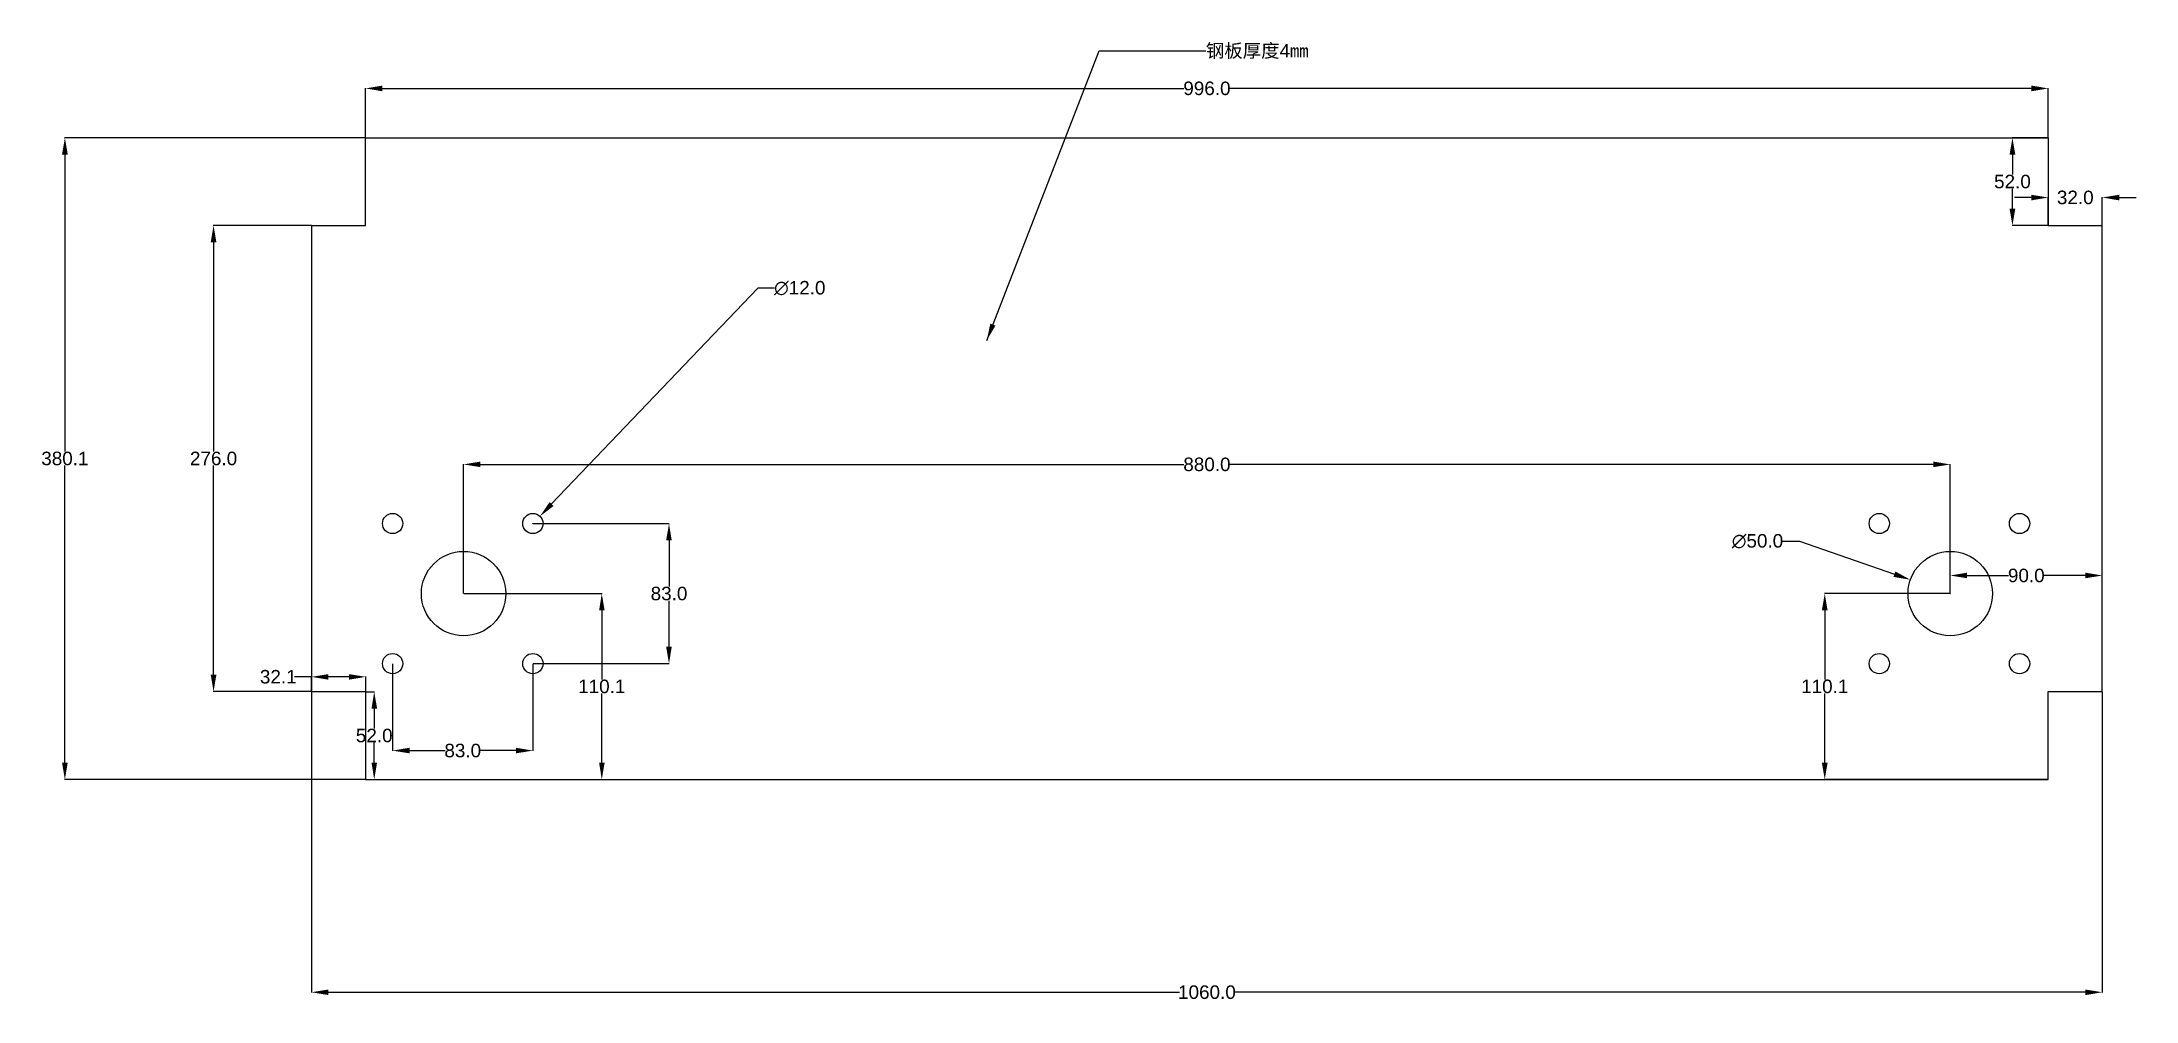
# Model space of a CAD drawing. Header units: millimetres. Extents: x -165 to 1075, y -131 to 437.
import ezdxf

# ---------------------------------------------------------------- set-up
doc = ezdxf.new("R2010")
doc.units = ezdxf.units.MM
doc.styles.get("Standard").update_dxf_attribs({"font": 'arial.ttf'})
doc.dimstyles.get("Standard").update_dxf_attribs({"dimtxt": 8, "dimasz": 10, "dimexe": 0.18, "dimexo": 0.0625, "dimgap": 0.09, "dimtad": 0, "dimtih": 1, "dimtoh": 1, "dimdec": 1, "dimzin": 0, "dimdsep": 46, "dimtxsty": 'Standard', "dimcen": 0.09, "dimclrd": 3, "dimclre": 3, "dimclrt": 3, "dimadec": 0, "dimazin": 0, "dimtfac": 1, "dimtdec": 1, "dimtofl": 0, "dimtmove": 0, "dimatfit": 3, "dimfxl": 1, "dimtolj": 1, "dimtzin": 0, "dimarcsym": 0})

# ---------------------------------------------------------------- blocks, each defined once
blk = doc.blocks.new('*D2')
at = {"color": 3, "lineweight": -2, "transparency": 16777216}
for p, q in [((126, 151.9), (206.6, 151.9)), ((206.5, 141.9), (206.5, 114.6)), ((206.5, 78.9), (206.5, 106.2)), ((126, 68.9), (206.6, 68.9))]:
    blk.add_line(p, q, dxfattribs=at)
at = {"color": 3, "transparency": 16777216}
for points in [[(204.8, 141.9), (208.1, 141.9), (206.5, 151.9)], [(204.8, 78.9), (208.1, 78.9), (206.5, 68.9)]]:
    blk.add_solid(points, dxfattribs=at)
at = {"layer": 'Defpoints', "color": 0, "transparency": 16777216}
for p in [(125.9, 151.9), (206.5, 151.9), (125.9, 68.9)]:
    blk.add_point(p, dxfattribs=at)
at = {"color": 3, "transparency": 16777216, "insert": (206.5, 110.4), "char_height": 8, "attachment_point": 5}
blk.add_mtext('\\A1;83.0', dxfattribs=at)
blk = doc.blocks.new('*D3')
at = {"color": 3, "lineweight": -2, "transparency": 16777216}
for p, q in [((42.9, 68.8), (42.9, 17.3)), ((125.9, 68.8), (125.9, 17.3)), ((52.9, 17.4), (73.9, 17.4)), ((115.9, 17.4), (94.9, 17.4))]:
    blk.add_line(p, q, dxfattribs=at)
at = {"color": 3, "transparency": 16777216}
for points in [[(52.9, 19.1), (52.9, 15.8), (42.9, 17.4)], [(115.9, 19.1), (115.9, 15.8), (125.9, 17.4)]]:
    blk.add_solid(points, dxfattribs=at)
at = {"layer": 'Defpoints', "color": 0, "transparency": 16777216}
for p in [(42.9, 68.9), (125.9, 68.9), (125.9, 17.4)]:
    blk.add_point(p, dxfattribs=at)
at = {"color": 3, "transparency": 16777216, "insert": (84.4, 17.4), "char_height": 8, "attachment_point": 5}
blk.add_mtext('\\A1;83.0', dxfattribs=at)
blk = doc.blocks.new('*D5')
at = {"color": 3, "lineweight": -2, "transparency": 16777216}
for p, q in [((259, 291.3), (137, 163.5)), ((269, 291.3), (259, 291.3)), ((125.8, 151.9), (126, 151.9)), ((125.9, 151.8), (125.9, 152))]:
    blk.add_line(p, q, dxfattribs=at)
at = {"color": 3, "transparency": 16777216}
blk.add_solid([(135.8, 164.6), (138.2, 162.3), (130.1, 156.2)], dxfattribs=at)
at = {"layer": 'Defpoints', "color": 0, "transparency": 16777216}
for p in [(130.1, 156.2), (121.8, 147.6)]:
    blk.add_point(p, dxfattribs=at)
at = {"color": 3, "transparency": 16777216, "insert": (283.9, 291.3), "char_height": 8, "attachment_point": 5}
blk.add_mtext('\\A1;∅12.0', dxfattribs=at)
blk = doc.blocks.new('*D7')
at = {"color": 3, "lineweight": -2, "transparency": 16777216}
for p, q in [((-5.1, 52.3), (-5.1, -125.9)), ((1054.9, 52.3), (1054.9, -125.9)), ((4.9, -125.7), (508.6, -125.7)), ((1044.9, -125.7), (541.2, -125.7))]:
    blk.add_line(p, q, dxfattribs=at)
at = {"color": 3, "transparency": 16777216}
for points in [[(4.9, -124.1), (4.9, -127.4), (-5.1, -125.7)], [(1044.9, -124.1), (1044.9, -127.4), (1054.9, -125.7)]]:
    blk.add_solid(points, dxfattribs=at)
at = {"layer": 'Defpoints', "color": 0, "transparency": 16777216}
for p in [(-5.1, 52.4), (1054.9, 52.3), (1054.9, -125.7)]:
    blk.add_point(p, dxfattribs=at)
at = {"color": 3, "transparency": 16777216, "insert": (524.9, -125.7), "char_height": 8, "attachment_point": 5}
blk.add_mtext('\\A1;1060.0', dxfattribs=at)
blk = doc.blocks.new('*D8')
at = {"color": 3, "lineweight": -2, "transparency": 16777216}
for p, q in [((26.8, 380.4), (-151.3, 380.4)), ((-151.1, 370.4), (-151.1, 194.6)), ((-151.1, 10.3), (-151.1, 186.2)), ((26.8, 0.3), (-151.3, 0.3))]:
    blk.add_line(p, q, dxfattribs=at)
at = {"color": 3, "transparency": 16777216}
for points in [[(-152.8, 370.4), (-149.4, 370.4), (-151.1, 380.4)], [(-152.8, 10.3), (-149.4, 10.3), (-151.1, 0.3)]]:
    blk.add_solid(points, dxfattribs=at)
at = {"layer": 'Defpoints', "color": 0, "transparency": 16777216}
for p in [(26.9, 380.4), (-151.1, 0.3), (26.9, 0.3)]:
    blk.add_point(p, dxfattribs=at)
at = {"color": 3, "transparency": 16777216, "insert": (-151.1, 190.4), "char_height": 8, "attachment_point": 5}
blk.add_mtext('\\A1;380.1', dxfattribs=at)
blk = doc.blocks.new('*D10')
at = {"color": 3, "lineweight": -2, "transparency": 16777216}
for p, q in [((1012.9, 345), (1002.9, 345)), ((1022.9, 328.5), (1022.9, 345.1)), ((1054.9, 328.5), (1054.9, 345.1)), ((1064.9, 345), (1074.9, 345))]:
    blk.add_line(p, q, dxfattribs=at)
at = {"color": 3, "transparency": 16777216}
for points in [[(1012.9, 346.6), (1012.9, 343.3), (1022.9, 345)], [(1064.9, 346.6), (1064.9, 343.3), (1054.9, 345)]]:
    blk.add_solid(points, dxfattribs=at)
at = {"layer": 'Defpoints', "color": 0, "transparency": 16777216}
for p in [(1054.9, 345), (1022.9, 328.4), (1054.9, 328.4)]:
    blk.add_point(p, dxfattribs=at)
at = {"color": 3, "transparency": 16777216, "insert": (1038.9, 345), "char_height": 8, "attachment_point": 5}
blk.add_mtext('\\A1;32.0', dxfattribs=at)
blk = doc.blocks.new('*D11')
at = {"color": 3, "lineweight": -2, "transparency": 16777216}
for p, q in [((1022.8, 380.4), (1001.5, 380.4)), ((1001.7, 370.4), (1001.7, 358.6)), ((1001.7, 338.4), (1001.7, 350.2)), ((1022.8, 328.4), (1001.5, 328.4))]:
    blk.add_line(p, q, dxfattribs=at)
at = {"color": 3, "transparency": 16777216}
for points in [[(1000, 370.4), (1003.4, 370.4), (1001.7, 380.4)], [(1000, 338.4), (1003.4, 338.4), (1001.7, 328.4)]]:
    blk.add_solid(points, dxfattribs=at)
at = {"layer": 'Defpoints', "color": 0, "transparency": 16777216}
for p in [(1022.9, 380.4), (1001.7, 328.4), (1022.9, 328.4)]:
    blk.add_point(p, dxfattribs=at)
at = {"color": 3, "transparency": 16777216, "insert": (1001.7, 354.4), "char_height": 8, "attachment_point": 5}
blk.add_mtext('\\A1;52.0', dxfattribs=at)
blk = doc.blocks.new('*D13')
at = {"color": 3, "lineweight": -2, "transparency": 16777216}
for p, q in [((964.9, 110.5), (964.9, 121.3)), ((974.9, 121.1), (999.4, 121.1)), ((1044.9, 121.1), (1020.4, 121.1)), ((1054.9, 52.4), (1054.9, 121.3))]:
    blk.add_line(p, q, dxfattribs=at)
at = {"color": 3, "transparency": 16777216}
for points in [[(974.9, 122.8), (974.9, 119.5), (964.9, 121.1)], [(1044.9, 122.8), (1044.9, 119.5), (1054.9, 121.1)]]:
    blk.add_solid(points, dxfattribs=at)
at = {"layer": 'Defpoints', "color": 0, "transparency": 16777216}
for p in [(1054.9, 121.1), (964.9, 110.4), (1054.9, 52.3)]:
    blk.add_point(p, dxfattribs=at)
at = {"color": 3, "transparency": 16777216, "insert": (1009.9, 121.1), "char_height": 8, "attachment_point": 5}
blk.add_mtext('\\A1;90.0', dxfattribs=at)
blk = doc.blocks.new('*D17')
at = {"color": 3, "lineweight": -2, "transparency": 16777216}
for p, q in [((27, 52.3), (32.2, 52.3)), ((32, 42.3), (32, 30.5)), ((32, 10.3), (32, 22.2)), ((27, 0.3), (32.2, 0.3))]:
    blk.add_line(p, q, dxfattribs=at)
at = {"color": 3, "transparency": 16777216}
for points in [[(30.4, 42.3), (33.7, 42.3), (32, 52.3)], [(30.4, 10.3), (33.7, 10.3), (32, 0.3)]]:
    blk.add_solid(points, dxfattribs=at)
at = {"layer": 'Defpoints', "color": 0, "transparency": 16777216}
for p in [(26.9, 52.3), (32, 52.3), (26.9, 0.3)]:
    blk.add_point(p, dxfattribs=at)
at = {"color": 3, "transparency": 16777216, "insert": (32, 26.3), "char_height": 8, "attachment_point": 5}
blk.add_mtext('\\A1;52.0', dxfattribs=at)
blk = doc.blocks.new('*D18')
at = {"color": 3, "lineweight": -2, "transparency": 16777216}
for p, q in [((-5.1, 61.1), (-15.1, 61.1)), ((-5.1, 52.4), (-5.1, 61.2)), ((17, 61.1), (4.9, 61.1)), ((27, 52.4), (27, 61.2))]:
    blk.add_line(p, q, dxfattribs=at)
at = {"color": 3, "transparency": 16777216}
for points in [[(4.9, 62.7), (4.9, 59.4), (-5.1, 61.1)], [(17, 62.7), (17, 59.4), (27, 61.1)]]:
    blk.add_solid(points, dxfattribs=at)
at = {"layer": 'Defpoints', "color": 0, "transparency": 16777216}
for p in [(-5.1, 61.1), (-5.1, 52.3), (27, 52.3)]:
    blk.add_point(p, dxfattribs=at)
at = {"color": 3, "transparency": 16777216, "insert": (-24.8, 61.1), "char_height": 8, "attachment_point": 5}
blk.add_mtext('\\A1;32.1', dxfattribs=at)
blk = doc.blocks.new('*D21')
at = {"color": 3, "lineweight": -2, "transparency": 16777216}
for p, q in [((85, 110.4), (166.9, 110.4)), ((166.7, 100.4), (166.7, 59.6)), ((166.7, 10.3), (166.7, 51.2)), ((27, 0.3), (166.9, 0.3))]:
    blk.add_line(p, q, dxfattribs=at)
at = {"color": 3, "transparency": 16777216}
for points in [[(165.1, 100.4), (168.4, 100.4), (166.7, 110.4)], [(165.1, 10.3), (168.4, 10.3), (166.7, 0.3)]]:
    blk.add_solid(points, dxfattribs=at)
at = {"layer": 'Defpoints', "color": 0, "transparency": 16777216}
for p in [(84.9, 110.4), (27, 0.3), (166.7, 0.3)]:
    blk.add_point(p, dxfattribs=at)
at = {"color": 3, "transparency": 16777216, "insert": (166.7, 55.4), "char_height": 8, "attachment_point": 5}
blk.add_mtext('\\A1;110.1', dxfattribs=at)
blk = doc.blocks.new('*D22')
at = {"color": 3, "lineweight": -2, "transparency": 16777216}
for p, q in [((84.9, 110.5), (84.9, 187.1)), ((94.9, 186.9), (511.3, 186.9)), ((954.9, 186.9), (538.5, 186.9)), ((964.9, 110.5), (964.9, 187.1))]:
    blk.add_line(p, q, dxfattribs=at)
at = {"color": 3, "transparency": 16777216}
for points in [[(94.9, 188.6), (94.9, 185.3), (84.9, 186.9)], [(954.9, 188.6), (954.9, 185.3), (964.9, 186.9)]]:
    blk.add_solid(points, dxfattribs=at)
at = {"layer": 'Defpoints', "color": 0, "transparency": 16777216}
for p in [(964.9, 186.9), (84.9, 110.4), (964.9, 110.4)]:
    blk.add_point(p, dxfattribs=at)
at = {"color": 3, "transparency": 16777216, "insert": (524.9, 186.9), "char_height": 8, "attachment_point": 5}
blk.add_mtext('\\A1;880.0', dxfattribs=at)
blk = doc.blocks.new('*D23')
at = {"color": 3, "lineweight": -2, "transparency": 16777216}
for p, q in [((964.8, 110.4), (890.4, 110.4)), ((890.6, 100.4), (890.6, 59.6)), ((890.6, 10.3), (890.6, 51.2)), ((1022.8, 0.3), (890.4, 0.3))]:
    blk.add_line(p, q, dxfattribs=at)
at = {"color": 3, "transparency": 16777216}
for points in [[(888.9, 100.4), (892.3, 100.4), (890.6, 110.4)], [(888.9, 10.3), (892.3, 10.3), (890.6, 0.3)]]:
    blk.add_solid(points, dxfattribs=at)
at = {"layer": 'Defpoints', "color": 0, "transparency": 16777216}
for p in [(964.9, 110.4), (890.6, 0.3), (1022.9, 0.3)]:
    blk.add_point(p, dxfattribs=at)
at = {"color": 3, "transparency": 16777216, "insert": (890.6, 55.4), "char_height": 8, "attachment_point": 5}
blk.add_mtext('\\A1;110.1', dxfattribs=at)
blk = doc.blocks.new('*D24')
at = {"color": 3, "lineweight": -2, "transparency": 16777216}
for p, q in [((865.6, 141.4), (875.6, 141.4)), ((875.6, 141.4), (931.8, 121.9)), ((964.8, 110.4), (965, 110.4)), ((964.9, 110.3), (964.9, 110.5))]:
    blk.add_line(p, q, dxfattribs=at)
at = {"color": 3, "transparency": 16777216}
blk.add_solid([(932.4, 123.5), (931.3, 120.3), (941.3, 118.6)], dxfattribs=at)
at = {"layer": 'Defpoints', "color": 0, "transparency": 16777216}
for p in [(941.3, 118.6), (988.5, 102.2)]:
    blk.add_point(p, dxfattribs=at)
at = {"color": 3, "transparency": 16777216, "insert": (850.8, 141.4), "char_height": 8, "attachment_point": 5}
blk.add_mtext('\\A1;∅50.0', dxfattribs=at)
blk = doc.blocks.new('*D25')
at = {"color": 3, "lineweight": -2, "transparency": 16777216}
for p, q in [((-5.2, 328.4), (-63.3, 328.4)), ((-63.1, 318.4), (-63.1, 194.6)), ((-63.1, 62.4), (-63.1, 186.2)), ((-5.2, 52.4), (-63.3, 52.4))]:
    blk.add_line(p, q, dxfattribs=at)
at = {"color": 3, "transparency": 16777216}
for points in [[(-64.8, 318.4), (-61.4, 318.4), (-63.1, 328.4)], [(-64.8, 62.4), (-61.4, 62.4), (-63.1, 52.4)]]:
    blk.add_solid(points, dxfattribs=at)
at = {"layer": 'Defpoints', "color": 0, "transparency": 16777216}
for p in [(-63.1, 328.4), (-5.1, 328.4), (-5.1, 52.4)]:
    blk.add_point(p, dxfattribs=at)
at = {"color": 3, "transparency": 16777216, "insert": (-63.1, 190.4), "char_height": 8, "attachment_point": 5}
blk.add_mtext('\\A1;276.0', dxfattribs=at)
blk = doc.blocks.new('*D26')
at = {"color": 3, "lineweight": -2, "transparency": 16777216}
for p, q in [((26.9, 380.5), (26.9, 409.8)), ((36.9, 409.6), (511.3, 409.6)), ((1012.9, 409.6), (538.5, 409.6)), ((1022.9, 380.5), (1022.9, 409.8))]:
    blk.add_line(p, q, dxfattribs=at)
at = {"color": 3, "transparency": 16777216}
for points in [[(36.9, 411.3), (36.9, 407.9), (26.9, 409.6)], [(1012.9, 411.3), (1012.9, 407.9), (1022.9, 409.6)]]:
    blk.add_solid(points, dxfattribs=at)
at = {"layer": 'Defpoints', "color": 0, "transparency": 16777216}
for p in [(1022.9, 409.6), (26.9, 380.4), (1022.9, 380.4)]:
    blk.add_point(p, dxfattribs=at)
at = {"color": 3, "transparency": 16777216, "insert": (524.9, 409.6), "char_height": 8, "attachment_point": 5}
blk.add_mtext('\\A1;996.0', dxfattribs=at)

msp = doc.modelspace()

# ---------------------------------------------------------------- linework, layer by layer
for p, q in [((26.91, 328.41), (26.85, 380.41)), ((26.91, 380.41), (1022.91, 380.41)), ((1022.91, 380.41), (1022.91, 328.41)), ((-5.09, 328.41), (26.91, 328.41)), ((1022.91, 328.41), (1054.91, 328.41)), ((-5.09, 52.41), (26.91, 52.35)), ((26.91, 52.35), (26.91, 0.35)), ((1022.91, 0.35), (1022.91, 52.35)), ((1022.91, 52.35), (1054.91, 52.35)), ((26.91, 0.35), (1022.91, 0.35))]:
    msp.add_line(p, q)
for points in [[(-5.09, 328.41), (-5.09, 52.41)], [(1054.91, 52.35), (1054.91, 328.41)]]:
    msp.add_lwpolyline(points)
for centre, radius in [((42.91, 151.91), 6), ((125.91, 151.91), 6), ((922.91, 151.91), 6), ((1005.91, 151.91), 6), ((84.91, 110.41), 25), ((964.91, 110.41), 25), ((42.91, 68.91), 6), ((125.91, 68.91), 6), ((922.91, 68.91), 6), ((1005.91, 68.91), 6)]:
    msp.add_circle(centre, radius)

# ---------------------------------------------------------------- texts
at = {"color": 3, "insert": (524.27, 435.96), "char_height": 8, "width": 162.3961, "attachment_point": 1}
msp.add_mtext('{\\fSimSun|b0|i0|c134|p2;钢板厚度}4{\\fSimSun|b0|i0|c134|p2;mm}', dxfattribs=at)

# ---------------------------------------------------------------- dimensions: what is measured, and where the dimension line sits
for base, p1, p2, picture, middle in [((1022.91, 409.59), (26.91, 380.41), (1022.91, 380.41), '*D26', (524.91, 409.59)), ((1054.91, 344.96), (1022.91, 328.41), (1054.91, 328.41), '*D10', (1038.91, 344.96)), ((964.91, 186.92), (84.91, 110.41), (964.91, 110.41), '*D22', (524.91, 186.92)), ((1054.91, 121.13), (964.91, 110.41), (1054.91, 52.35), '*D13', (1009.91, 121.13)), ((-5.09, 61.07), (26.97, 52.35), (-5.09, 52.35), '*D18', (-24.8, 61.07)), ((125.91, 17.44), (42.91, 68.91), (125.91, 68.91), '*D3', (84.41, 17.44)), ((1054.91, -125.73), (-5.09, 52.41), (1054.91, 52.35), '*D7', (524.91, -125.73))]:
    dim = msp.add_linear_dim(base=base, p1=p1, p2=p2, dimstyle='Standard')
    dim.commit()
    dim.dimension.update_dxf_attribs({"geometry": picture, "text_midpoint": middle})
for base, p1, p2, picture, middle in [((-151.09, 0.35), (26.91, 380.41), (26.91, 0.35), '*D8', (-151.09, 190.38)), ((1001.7, 328.41), (1022.91, 380.41), (1022.91, 328.41), '*D11', (1001.7, 354.41)), ((-63.09, 328.41), (-5.09, 52.41), (-5.09, 328.41), '*D25', (-63.09, 190.41)), ((206.46, 151.91), (125.91, 68.91), (125.91, 151.91), '*D2', (206.46, 110.41)), ((166.74, 0.35), (84.91, 110.41), (26.97, 0.35), '*D21', (166.74, 55.38)), ((890.61, 0.35), (964.91, 110.41), (1022.91, 0.35), '*D23', (890.61, 55.38)), ((32.05, 52.35), (26.91, 0.35), (26.91, 52.35), '*D17', (32.05, 26.35))]:
    dim = msp.add_linear_dim(base=base, p1=p1, p2=p2, angle=90, dimstyle='Standard')
    dim.commit()
    dim.dimension.update_dxf_attribs({"geometry": picture, "text_midpoint": middle})
for p1, p2, picture, middle in [((121.77, 147.57), (130.05, 156.25), '*D5', (283.85, 291.33)), ((988.53, 102.22), (941.29, 118.6), '*D24', (850.8, 141.39))]:
    dim = msp.add_diameter_dim_2p(p1=p1, p2=p2, dimstyle='Standard')
    dim.commit()
    dim.dimension.update_dxf_attribs({"geometry": picture, "text_midpoint": middle, "dimtype": 163})

# ---------------------------------------------------------------- leaders
at = {"annotation_type": 0, "has_hookline": 1, "hookline_direction": 0, "text_width": 63.02}
msp.add_leader([(394.6, 260.4), (461.07, 431.96), (524.18, 431.96)], dimstyle='Standard', override={"dimgap": 0.09, "dimtad": 0}, dxfattribs=at)

doc.saveas('drawing.dxf')
